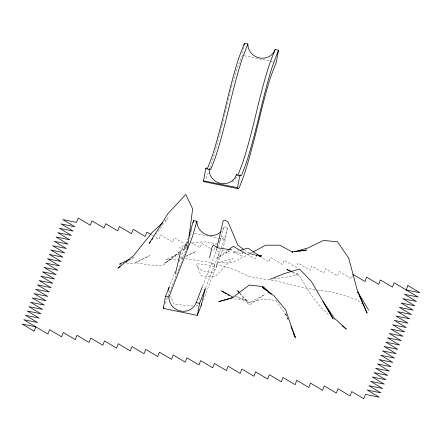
<?xml version="1.0" encoding="UTF-8"?>
<svg xmlns="http://www.w3.org/2000/svg" width="442" height="442" viewBox="0 0 442 442"><rect width="100%" height="100%" fill="white"/><g stroke="black" fill="none" stroke-linecap="round" stroke-linejoin="round"><path stroke-width="0.33" stroke-dasharray="2.21 1.66" d="M179.264 253.846L164.258 263.493L186.253 246.851L186.137 244.63L179.623 247.647L184.784 249.973L184.966 246.476L186.828 247.874M191.955 229.265L191.342 232.602A5.072 0.298 -78.4 0 0 191.066 233.481L189.563 238.868M203.337 300.052L220.751 255.349A34.305 2.033 -78.4 0 0 222.536 249.647L225.105 240.454A5.072 0.298 -78.4 0 1 225.381 239.575L227.575 227.558L224.171 226.862A14.072 13.199 20.8 0 1 220.713 232.039M243.73 47.288L242.249 55.344L238.111 65.969A103.594 6.149 -78.4 0 0 232.597 83.383M216.74 248.647L216.182 251.255L219.492 252.2L216.083 267.338L203.977 264.277L196.27 263.841L201.154 275.885L215.298 276.465L232.851 258.482L218.718 262.719L233.044 262.305L248.769 254.288L256.592 255.327M184.784 249.973L186.137 244.63M186.253 246.851L187.458 242.332L180.242 250.962M224.171 226.862L224.127 226.973A18.072 1.072 -78.4 0 0 223.304 229.58L220.536 239.487A21.238 1.26 -78.4 0 1 219.536 242.641L217.845 246.99M227.575 227.558L227.531 227.674A18.072 1.072 -78.4 0 0 226.707 230.276L223.939 240.188A21.238 1.26 -78.4 0 1 222.939 243.338L205.558 287.969M208.281 172.811L206.21 178.132A71.422 4.238 -78.4 0 1 205.53 179.745M169.01 287.433L175.253 271.399M178.982 261.835L187.933 238.851M187.856 241.172L186.402 244.907L174.363 237.741L172.667 242.089L160.628 234.923L158.932 239.277L153.777 236.205M165.314 303.311L184.496 254.056M184.75 253.415L186.712 248.376M215.088 247.426L213.873 250.531L212.729 249.852M202.563 286.212L217.144 248.796M228.823 250.238L227.608 253.349L220.729 249.255M243.039 251.807L241.343 256.161L232.172 250.702M256.774 254.625L255.078 258.979L247.056 254.2M352.434 275.565L351.224 278.675L339.185 271.51L337.489 275.863L325.45 268.697L323.754 273.046L311.715 265.88L310.019 270.233L297.98 263.067L296.284 267.421L284.245 260.255L282.548 264.603L270.51 257.437L268.813 261.791L261.36 257.355M236.569 177.518L236.813 177.076M155.672 234.63L168.17 217.768L164.159 221.431M236.343 177.855L234 180.623L231.326 182.579M217.094 243.299L216.094 244.144C208.337 241.166 199.276 241.492 191.38 243.266A47.15 12.105 -40.7 0 1 190.541 243.73M219.099 241.608L224.111 237.376L222.967 236.779L221.254 236.923M179.822 251.47L163.01 265.427L148.832 265.012L135.025 262.576L149.667 255.581L133.92 263.708L125.053 263.957M227.807 250.294L216.862 258.167L229.945 250.907M125.821 262.791L134.235 257.117L131.793 258.283M252.686 252.194L249.758 253.785L244.929 250.321M183.198 257.758L180.187 259.233L165.888 259.498L179.154 253.664M185.607 256.581L195.845 251.57L185.739 256.017M183.215 257.128L181.319 257.962L182.634 258.194M238.962 250.686L233.078 252.343L242.896 253.437M273.963 278.825L284.576 277.471L299.372 274.499L292.527 271.78M195.867 306.03L198.541 305.77M193.198 305.969L185.159 305.483L173.612 303.969L170.59 295.621M234.31 298.864L248.266 300.466L235.674 296.317L248.719 302.892L262.78 299.052L275.874 300.455L286.433 315.71L285.814 314.196L288.416 320.439M317.052 290.04L330.997 291.698L344.522 295.67L357.136 299.687L362.12 304.168M315.074 289.698L303.24 287.643L289.56 284.51L275.99 280.808L262.089 278.88L248.327 276.244L235.227 269.952L209.038 262.233L185.264 258.664M244.255 55.758L269.614 60.952M270.283 61.09L274.957 62.046M194.679 233.288L218.044 238.072M218.707 238.21L225.381 239.575M211.293 263.802L214.674 264.559L213.862 271.869L211.182 272.714L201.558 270.487L197.254 266.537M255.316 254.41L248.172 252.647L258.244 255.99M292.234 272.399L299.903 276.504L310.814 294.698L322.433 309.052L329.594 315.339M210.436 248.487L201.834 243.365L200.138 247.719L190.966 242.26M151.484 234.84L153.203 235.862M333.682 318.931L334.704 319.831M239.923 293.206L248.719 302.892L264.471 294.709L249.2 305.162L239.757 293.344M199.005 297.648L199.939 299.394M285.814 314.196L288.355 320.538M168.501 289.836L169.662 293.052M226.619 106.334A103.594 6.149 -78.4 0 0 225.525 110.843A135.6 8.044 -78.4 0 1 223.818 117.948M227.083 104.45A103.594 6.149 -78.4 0 1 227.851 101.373M228.155 100.163A103.594 6.149 -78.4 0 1 229.055 96.627M229.199 96.047A103.594 6.149 -78.4 0 1 230.205 92.196M230.37 91.566A103.594 6.149 -78.4 0 1 231.343 87.93M231.503 87.339A103.594 6.149 -78.4 0 1 232.415 84.019M223.508 119.213A135.6 8.044 -78.4 0 1 222.138 124.782M221.967 125.445A135.6 8.044 -78.4 0 1 220.492 131.307M220.326 131.943A135.6 8.044 -78.4 0 1 210.094 167.789"/><path stroke-width="0.66" d="M187.491 248.382L192.651 208.856L185.789 194.53L168.054 213.514L149.225 243.332L150.838 241.155M193.171 222.586L193.535 220.586L196.939 221.282A14.072 13.199 20.8 0 0 205.359 234.161A14.072 13.199 20.8 0 0 220.713 232.039M201.845 303.892L197.359 315.4L163.319 308.428L165.535 296.344L169.026 287.388M237.586 187.662L203.475 180.828L205.768 168.557A15.995 0.95 -78.4 0 1 206.071 167.988L206.121 167.949A15.995 0.95 -78.4 0 1 206.254 168.048L206.27 168.115M244.1 45.277L244.47 43.261L247.874 43.962A14.072 13.271 21.3 0 0 259.437 57.93A14.072 13.271 21.3 0 0 275.106 49.537L278.51 50.239L276.289 62.322L272.15 72.941A103.594 6.149 -78.4 0 0 259.565 117.821A135.6 8.044 -78.4 0 1 242.321 179.783L240.249 185.104A71.422 4.238 -78.4 0 1 237.685 188.038L237.619 187.673M197.359 315.4L199.574 303.317L205.309 288.609M237.531 187.767L239.807 175.529A15.995 0.95 -78.4 0 1 240.111 174.966L240.161 174.927A15.995 0.95 -78.4 0 1 240.293 175.021L240.371 175.419A58.416 3.464 -78.4 0 0 242.177 173.728L245.498 165.12A122.589 7.276 -78.4 0 0 258.587 118.097L261.609 105.577A116.6 6.917 -78.4 0 1 273.493 63.206L278.51 50.239M168.501 289.836L169.01 287.433M216.884 248.001L223.204 220.702L224.972 220.072L228 221.912L237.956 245.321L243.857 249.553M201.209 305.516L205.215 288.847M175.314 274.001L180.629 251.57M209.574 257.653L212.055 247.316L213.387 244.94L217.856 247.874L231.73 249.918M193.535 220.586L193.491 220.696A18.072 1.072 -78.4 0 0 192.668 223.304L189.9 233.21A21.238 1.26 -78.4 0 1 188.977 236.166M196.939 221.282L196.9 221.398A18.072 1.072 -78.4 0 0 196.071 224L193.303 233.906A21.238 1.26 -78.4 0 1 192.309 237.061L168.938 297.041A14.072 13.271 21.3 0 0 180.507 311.008A14.072 13.271 21.3 0 0 196.171 302.621M244.47 43.261L239.453 56.233A116.6 6.917 -78.4 0 0 227.569 98.605L224.547 111.124A122.589 7.276 -78.4 0 1 211.458 158.142L208.138 166.756A58.416 3.464 -78.4 0 1 207.182 168.617M247.874 43.962L242.857 56.93A116.6 6.917 -78.4 0 0 230.973 99.301L227.95 111.82A122.589 7.276 -78.4 0 1 214.862 158.838L211.541 167.452A58.416 3.464 -78.4 0 1 209.735 169.142L209.657 168.745A15.995 0.95 -78.4 0 0 209.525 168.645L209.48 168.684A15.995 0.95 -78.4 0 0 209.171 169.253L209.127 169.363A14.072 13.359 21.9 0 0 220.663 183.402A14.072 13.359 21.9 0 0 236.359 174.944L236.404 174.833A15.995 0.95 -78.4 0 1 236.708 174.264L236.757 174.225A15.995 0.95 -78.4 0 1 236.89 174.325L236.906 174.391M163.319 308.428L163.816 307.146M275.106 49.537L270.09 62.51A116.6 6.917 -78.4 0 0 258.205 104.881L255.183 117.401A122.589 7.276 -78.4 0 1 242.094 164.418L238.774 173.032A58.416 3.464 -78.4 0 1 237.818 174.894M202.314 286.852L196.171 302.621L199.574 303.317M152.048 239.525L152.849 238.437M162.65 222.807L152.125 232.426L133.617 255.609L117.97 268.09L120.213 266.576M228.901 249.509L233.282 246.36L246.166 253.807M253.272 251.879L265.581 245.205L279.841 245.177L292.792 252.26L291.98 251.807L306.555 250.028L298.693 251.305M129.357 259.448L119.6 264.112L120.959 264.073M269.985 279.327L284.399 273.559L299.488 269.001L311.444 281.488L333.108 318.759L322.947 301.361L334.152 317.964L346.351 329.135L342.119 325.754M240.266 250.316L248.111 248.106L260.758 256.83L259.498 256.41M294.753 251.708L307.814 248.045L323.456 240.481L337.473 241.752L348.716 258.156L357.164 289.775L367.114 313.201L359.059 295.046M229.083 298.836L218.646 301.676L232.768 297.505L249.31 285.007L263.255 286.692L271.211 293.947M230.387 298.483L232.343 297.952M258.548 255.581L261.808 256.017L257.261 254.89M205.723 168.667L209.127 169.363M236.359 174.944L239.763 175.64M204.055 181.717L238.094 188.695M165.535 296.344L168.938 297.041M291.908 271.532L286.924 269.559L289.283 270.819M233.067 297.273L221.53 290.83L226.177 293.753M352.92 274.322L364.959 281.488L366.656 277.14L378.695 284.305L380.391 279.952L392.43 287.118L394.126 282.764L418.204 297.101L404.469 294.284L416.508 301.45L402.772 298.637L414.811 305.803L401.076 302.991L413.121 310.157L399.386 307.339L411.425 314.511L397.689 311.693L409.728 318.859L395.993 316.047L408.032 323.212L394.297 320.4L406.336 327.566L392.601 324.748L404.64 331.914L390.905 329.102L402.944 336.268L389.209 333.456L401.253 340.622L387.518 337.81L399.557 344.975L385.822 342.158L397.861 349.324L384.126 346.511L396.165 353.677L382.429 350.865L394.468 358.031L380.733 355.213L392.772 362.385L379.037 359.567L391.076 366.733L377.341 363.921L389.385 371.087L375.65 368.274L387.689 375.44L373.954 372.623L385.993 379.788L372.258 376.976L384.297 384.142L370.562 381.33L382.601 388.496L368.866 385.678L380.905 392.85L367.169 390.032L379.208 397.198L365.473 394.386L363.783 398.739L351.738 391.573L350.047 395.921L338.003 388.756L336.312 393.109L324.268 385.943L322.577 390.297L310.533 383.126L308.842 387.479L296.797 380.313L295.107 384.667L283.068 377.501L281.372 381.849L269.333 374.683L267.637 379.037L255.598 371.871L253.901 376.225L241.862 369.059L240.166 373.407L228.127 366.241L226.431 370.595L214.392 363.429L212.696 367.783L200.657 360.617L198.961 364.965L186.922 357.799L185.226 362.153L173.187 354.987L171.49 359.34L159.452 352.169L157.755 356.523L145.716 349.357L144.02 353.711L131.981 346.545L130.285 350.893L118.246 343.727L116.55 348.081L104.511 340.915L102.815 345.268L90.776 338.102L89.08 342.451L77.041 335.285L75.344 339.638L63.305 332.472L61.609 336.826L49.57 329.66L47.874 334.008L23.796 319.677L37.531 322.489L25.492 315.323L39.227 318.141L27.189 310.975L40.924 313.787L28.879 306.621L42.614 309.433L30.575 302.267L44.31 305.085L32.272 297.914L46.007 300.731L33.968 293.565L47.703 296.378L35.664 289.212L49.399 292.024L37.36 284.858L51.095 287.676L39.056 280.51L52.791 283.322L40.747 276.156L54.482 278.968L42.443 271.802L56.178 274.615L44.139 267.449L57.874 270.266L45.835 263.101L59.571 265.913L47.532 258.747L61.267 261.559L49.228 254.393L62.963 257.211L50.924 250.039L64.659 252.857L52.615 245.691L66.35 248.503L54.311 241.338L68.046 244.15L56.007 236.984L69.742 239.802L57.703 232.636L71.438 235.448L59.399 228.282L73.134 231.094L61.095 223.928L74.831 226.74L62.792 219.575L76.527 222.392L78.217 218.039L90.262 225.205L91.953 220.851L103.997 228.022L105.688 223.669L117.732 230.834L119.423 226.481L131.467 233.647L133.158 229.299L145.203 236.464L146.893 232.111L150.91 234.498M227.923 294.847L229.083 295.582M265.896 290.068L262.272 287.167L274.023 295.886L285.703 309.903L294.98 337.019L293.195 332.583M267.962 291.726L271.073 294.217M239.459 292.698L237.608 290.659L239.326 292.808M368.6 310.002L357.666 291.913L358.501 293.792M203.574 180.684L203.646 181.06A71.422 4.238 -78.4 0 0 204.447 181.546M290.941 326.494L295.709 337.909M35.835 326.842L34.139 331.196L22.1 324.03L35.835 326.842M407.861 285.582L406.165 289.935L419.9 292.748L407.861 285.582"/></g></svg>
